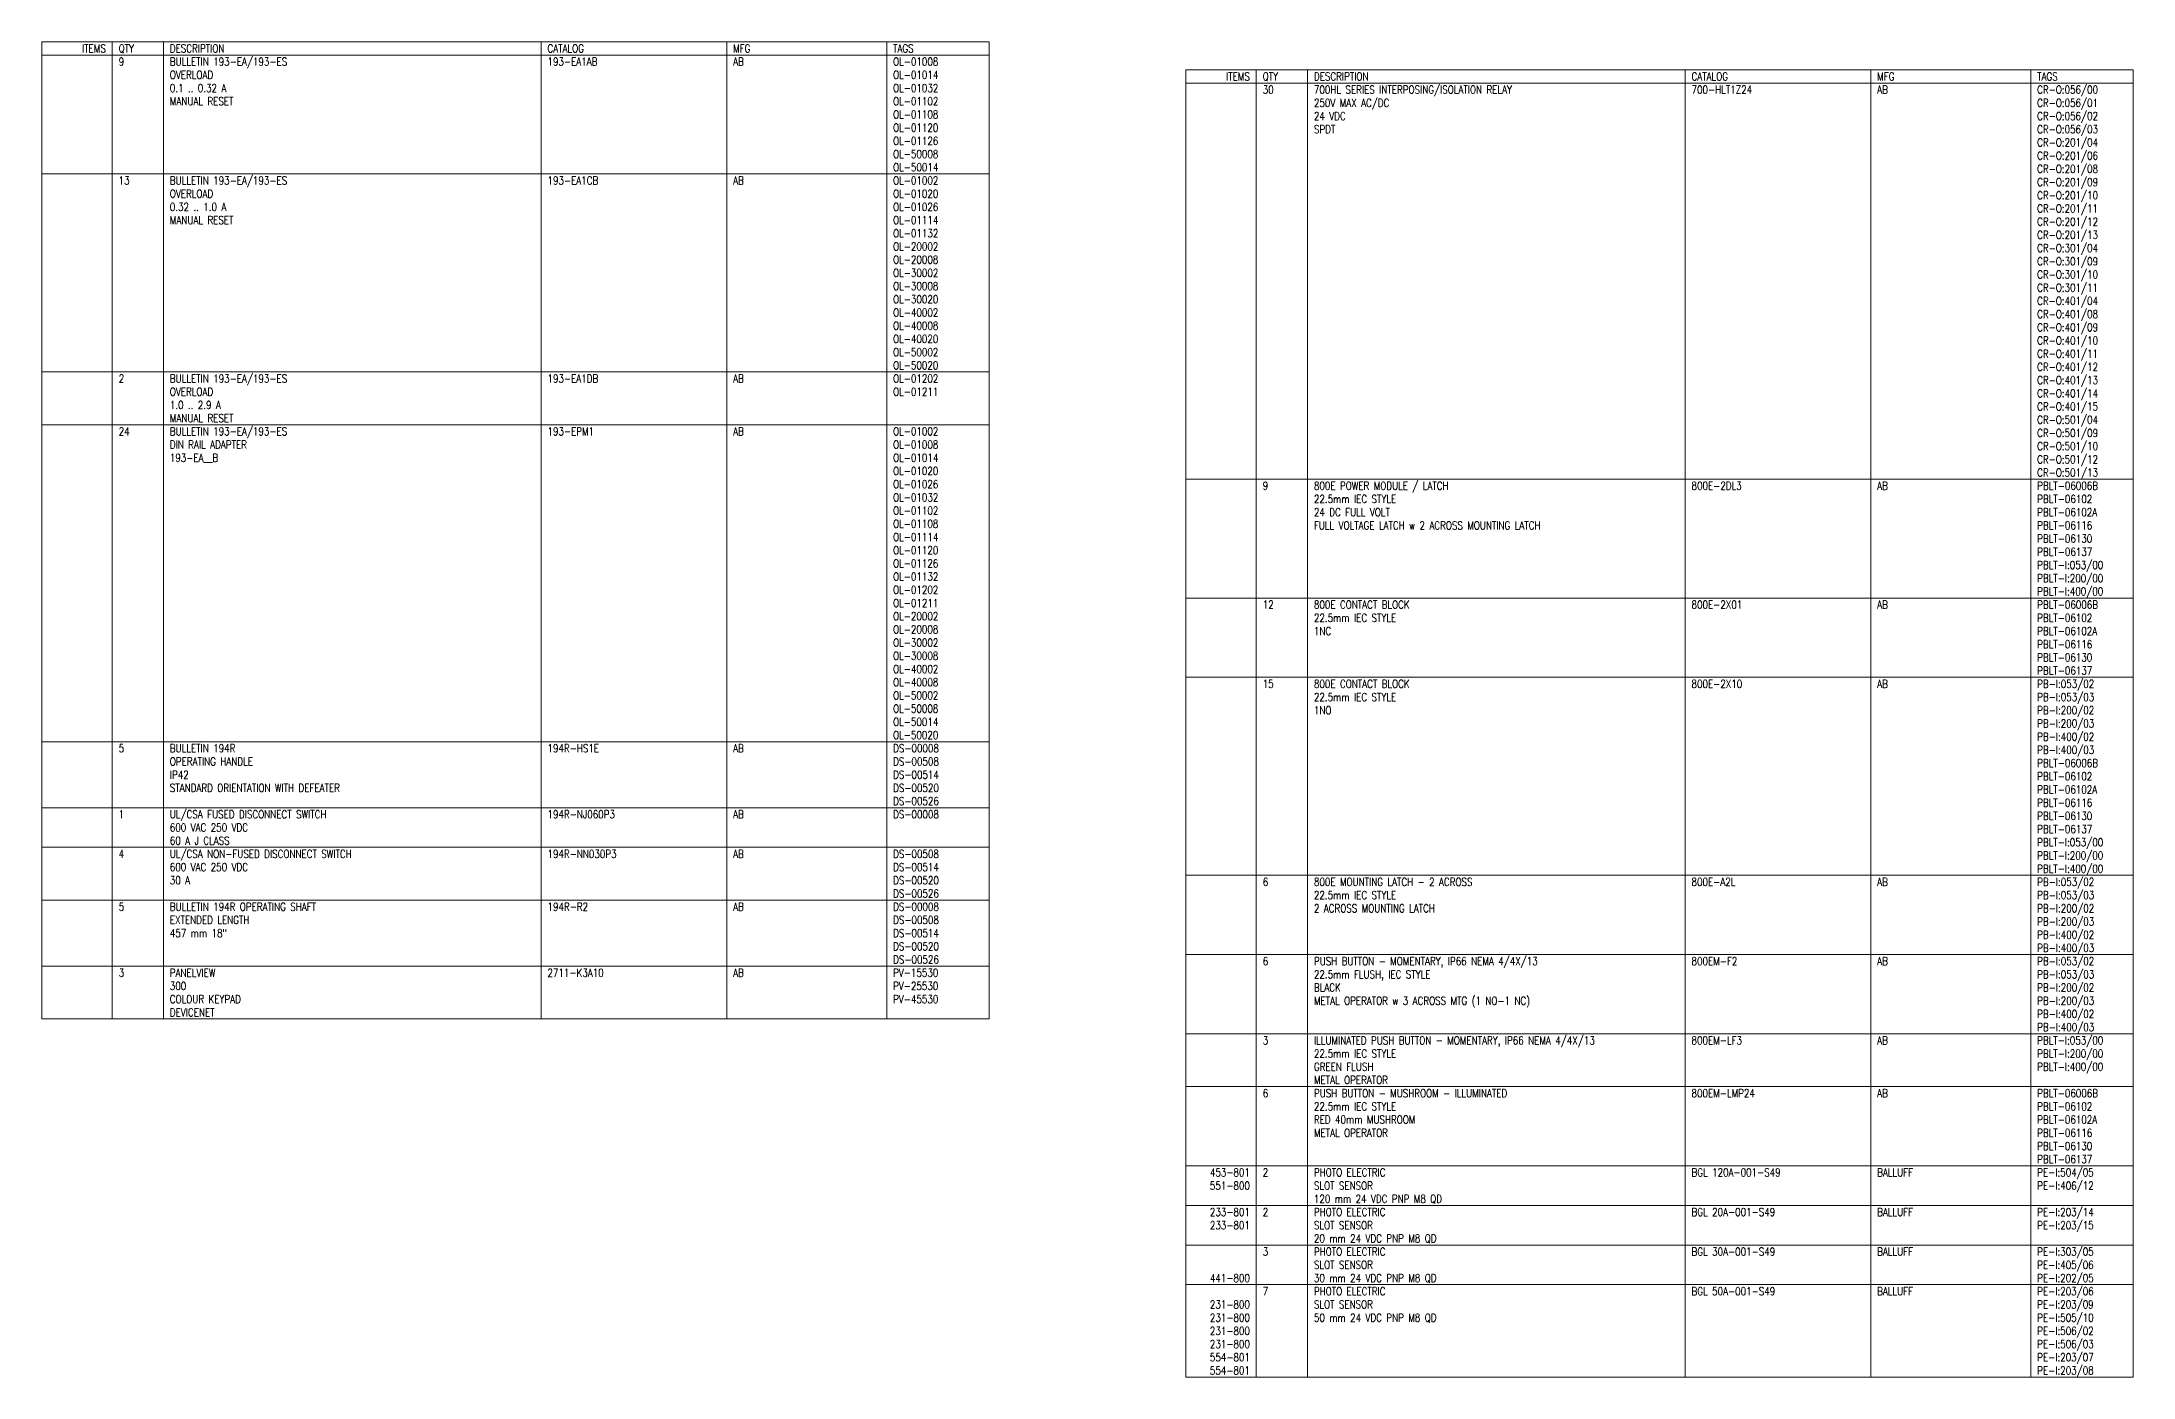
# Model space of a CAD drawing. Header units: inches. Extents: x 0 to 85.5, y -26.4 to 23.
# Drawn here: x 52.77 to 85.45, y 1 to 21.85 of the extents above; entities that cross this region are included whole.
import ezdxf
from ezdxf.enums import TextEntityAlignment as Align

# ---------------------------------------------------------------- set-up
doc = ezdxf.new("R2010")
doc.units = ezdxf.units.IN
doc.header["$MEASUREMENT"] = 0
doc.layers.get('0').update_dxf_attribs({"lineweight": 5})
doc.layers.add('MISC', color=2, linetype='Continuous', lineweight=5)
doc.styles.get("Standard").update_dxf_attribs({"font": 'romans.shx'})

msp = doc.modelspace()

# ---------------------------------------------------------------- linework, layer by layer
for p, q in [((52.775, 21.853125), (52.775, 6.590625)), ((52.775, 21.853125), (67.575, 21.853125)), ((52.775, 21.646875), (67.575, 21.646875)), ((53.875, 21.853125), (53.875, 6.590625)), ((54.675, 21.853125), (54.675, 6.590625)), ((60.575, 21.853125), (60.575, 6.590625)), ((63.475, 21.853125), (63.475, 6.590625)), ((65.975, 21.853125), (65.975, 6.590625)), ((67.575, 21.853125), (67.575, 6.590625)), ((70.65, 21.415625), (70.65, 0.996875)), ((70.65, 21.415625), (85.45, 21.415625)), ((71.75, 21.415625), (71.75, 0.996875)), ((72.55, 21.415625), (72.55, 0.996875)), ((78.45, 21.415625), (78.45, 0.996875)), ((81.35, 21.415625), (81.35, 0.996875)), ((83.85, 21.415625), (83.85, 0.996875)), ((85.45, 21.415625), (85.45, 0.996875)), ((70.65, 21.209375), (85.45, 21.209375)), ((52.775, 19.790625), (67.575, 19.790625)), ((52.775, 16.696875), (67.575, 16.696875)), ((52.775, 15.871875), (67.575, 15.871875)), ((70.65, 15.021875), (85.45, 15.021875)), ((70.65, 13.165625), (85.45, 13.165625)), ((70.65, 11.928125), (85.45, 11.928125)), ((52.775, 10.921875), (67.575, 10.921875)), ((52.775, 9.890625), (67.575, 9.890625)), ((52.775, 9.271875), (67.575, 9.271875)), ((70.65, 8.834375), (85.45, 8.834375)), ((52.775, 8.446875), (67.575, 8.446875)), ((70.65, 7.596875), (85.45, 7.596875)), ((52.775, 7.415625), (67.575, 7.415625)), ((52.775, 6.590625), (67.575, 6.590625)), ((70.65, 6.359375), (85.45, 6.359375)), ((70.65, 5.534375), (85.45, 5.534375)), ((70.65, 4.296875), (85.45, 4.296875)), ((70.65, 3.678125), (85.45, 3.678125)), ((70.65, 3.059375), (85.45, 3.059375)), ((70.65, 2.440625), (85.45, 2.440625)), ((70.65, 0.996875), (85.45, 0.996875))]:
    msp.add_line(p, q)

# ---------------------------------------------------------------- texts
at = {"layer": 'MISC', "width": 0.8}
for s, p in [('ITEMS', (53.775, 21.6875)), ('ITEMS', (71.65, 21.25)), ('453-801', (71.65, 4.13125)), ('551-800', (71.65, 3.925)), ('233-801', (71.65, 3.5125)), ('233-801', (71.65, 3.30625)), ('441-800', (71.65, 2.48125)), ('231-800', (71.65, 2.06875)), ('231-800', (71.65, 1.8625)), ('231-800', (71.65, 1.65625)), ('231-800', (71.65, 1.45)), ('554-801', (71.65, 1.24375)), ('554-801', (71.65, 1.0375))]:
    msp.add_text(s, height=0.125, dxfattribs=at).set_placement(p, align=Align.RIGHT)
for s, p in [('QTY', (53.975, 21.6875)), ('9', (53.975, 21.48125)), ('DESCRIPTION', (54.775, 21.6875)), ('BULLETIN 193-EA/193-ES', (54.775, 21.48125)), ('CATALOG', (60.675, 21.6875)), ('193-EA1AB', (60.675, 21.48125)), ('AB', (63.575, 21.48125)), ('MFG', (63.575, 21.6875)), ('TAGS', (66.075, 21.6875)), ('OL-01008', (66.075, 21.48125)), ('OVERLOAD', (54.775, 21.275)), ('OL-01014', (66.075, 21.275)), ('QTY', (71.85, 21.25)), ('DESCRIPTION', (72.65, 21.25)), ('CATALOG', (78.55, 21.25)), ('MFG', (81.45, 21.25)), ('TAGS', (83.95, 21.25)), ('0.1 .. 0.32 A', (54.775, 21.06875)), ('MANUAL RESET', (54.775, 20.8625)), ('OL-01032', (66.075, 21.06875)), ('OL-01102', (66.075, 20.8625)), ('30', (71.85, 21.04375)), ('700HL SERIES INTERPOSING/ISOLATION RELAY', (72.65, 21.04375)), ('250V MAX AC/DC', (72.65, 20.8375)), ('700-HLT1Z24', (78.55, 21.04375)), ('AB', (81.45, 21.04375)), ('CR-O:056/00', (83.95, 21.04375)), ('CR-O:056/01', (83.95, 20.8375)), ('OL-01108', (66.075, 20.65625)), ('24 VDC', (72.65, 20.63125)), ('CR-O:056/02', (83.95, 20.63125)), ('OL-01120', (66.075, 20.45)), ('OL-01126', (66.075, 20.24375)), ('SPDT', (72.65, 20.425)), ('CR-O:056/03', (83.95, 20.425)), ('CR-O:201/04', (83.95, 20.21875)), ('OL-50008', (66.075, 20.0375)), ('OL-50014', (66.075, 19.83125)), ('CR-O:201/06', (83.95, 20.0125)), ('CR-O:201/08', (83.95, 19.80625)), ('13', (53.975, 19.625)), ('BULLETIN 193-EA/193-ES', (54.775, 19.625)), ('193-EA1CB', (60.675, 19.625)), ('AB', (63.575, 19.625)), ('OL-01002', (66.075, 19.625)), ('CR-O:201/09', (83.95, 19.6)), ('OVERLOAD', (54.775, 19.41875)), ('0.32 .. 1.0 A', (54.775, 19.2125)), ('OL-01020', (66.075, 19.41875)), ('OL-01026', (66.075, 19.2125)), ('CR-O:201/10', (83.95, 19.39375)), ('CR-O:201/11', (83.95, 19.1875)), ('MANUAL RESET', (54.775, 19.00625)), ('OL-01114', (66.075, 19.00625)), ('CR-O:201/12', (83.95, 18.98125)), ('OL-01132', (66.075, 18.8)), ('OL-20002', (66.075, 18.59375)), ('CR-O:201/13', (83.95, 18.775)), ('CR-O:301/04', (83.95, 18.56875)), ('OL-20008', (66.075, 18.3875)), ('OL-30002', (66.075, 18.18125)), ('CR-O:301/09', (83.95, 18.3625)), ('CR-O:301/10', (83.95, 18.15625)), ('OL-30008', (66.075, 17.975)), ('CR-O:301/11', (83.95, 17.95)), ('OL-30020', (66.075, 17.76875)), ('OL-40002', (66.075, 17.5625)), ('CR-O:401/04', (83.95, 17.74375)), ('CR-O:401/08', (83.95, 17.5375)), ('OL-40008', (66.075, 17.35625)), ('CR-O:401/09', (83.95, 17.33125)), ('OL-40020', (66.075, 17.15)), ('OL-50002', (66.075, 16.94375)), ('CR-O:401/10', (83.95, 17.125)), ('CR-O:401/11', (83.95, 16.91875)), ('BULLETIN 193-EA/193-ES', (54.775, 16.53125)), ('OL-50020', (66.075, 16.7375)), ('CR-O:401/12', (83.95, 16.7125)), ('2', (53.975, 16.53125)), ('OVERLOAD', (54.775, 16.325)), ('193-EA1DB', (60.675, 16.53125)), ('AB', (63.575, 16.53125)), ('OL-01202', (66.075, 16.53125)), ('OL-01211', (66.075, 16.325)), ('CR-O:401/13', (83.95, 16.50625)), ('CR-O:401/14', (83.95, 16.3)), ('MANUAL RESET', (54.775, 15.9125)), ('1.0 .. 2.9 A', (54.775, 16.11875)), ('CR-O:401/15', (83.95, 16.09375)), ('CR-O:501/04', (83.95, 15.8875)), ('24', (53.975, 15.70625)), ('BULLETIN 193-EA/193-ES', (54.775, 15.70625)), ('193-EPM1', (60.675, 15.70625)), ('AB', (63.575, 15.70625)), ('OL-01002', (66.075, 15.70625)), ('CR-O:501/09', (83.95, 15.68125)), ('DIN RAIL ADAPTER', (54.775, 15.5)), ('193-EA__B', (54.775, 15.29375)), ('OL-01008', (66.075, 15.5)), ('OL-01014', (66.075, 15.29375)), ('CR-O:501/10', (83.95, 15.475)), ('CR-O:501/12', (83.95, 15.26875)), ('OL-01020', (66.075, 15.0875)), ('CR-O:501/13', (83.95, 15.0625)), ('OL-01026', (66.075, 14.88125)), ('OL-01032', (66.075, 14.675)), ('9', (71.85, 14.85625)), ('800E POWER MODULE / LATCH', (72.65, 14.85625)), ('22.5mm IEC STYLE', (72.65, 14.65)), ('800E-2DL3', (78.55, 14.85625)), ('AB', (81.45, 14.85625)), ('PBLT-06006B', (83.95, 14.85625)), ('PBLT-06102', (83.95, 14.65)), ('OL-01102', (66.075, 14.46875)), ('OL-01108', (66.075, 14.2625)), ('24 DC FULL VOLT', (72.65, 14.44375)), ('PBLT-06102A', (83.95, 14.44375)), ('OL-01114', (66.075, 14.05625)), ('FULL VOLTAGE LATCH w 2 ACROSS MOUNTING LATCH', (72.65, 14.2375)), ('PBLT-06116', (83.95, 14.2375)), ('PBLT-06130', (83.95, 14.03125)), ('OL-01120', (66.075, 13.85)), ('OL-01126', (66.075, 13.64375)), ('PBLT-06137', (83.95, 13.825)), ('PBLT-I:053/00', (83.95, 13.61875)), ('OL-01132', (66.075, 13.4375)), ('PBLT-I:200/00', (83.95, 13.4125)), ('OL-01202', (66.075, 13.23125)), ('OL-01211', (66.075, 13.025)), ('12', (71.85, 13)), ('800E CONTACT BLOCK', (72.65, 13)), ('800E-2X01', (78.55, 13)), ('AB', (81.45, 13)), ('PBLT-I:400/00', (83.95, 13.20625)), ('PBLT-06006B', (83.95, 13)), ('OL-20002', (66.075, 12.81875)), ('22.5mm IEC STYLE', (72.65, 12.79375)), ('PBLT-06102', (83.95, 12.79375)), ('OL-20008', (66.075, 12.6125)), ('OL-30002', (66.075, 12.40625)), ('1NC', (72.65, 12.5875)), ('PBLT-06102A', (83.95, 12.5875)), ('PBLT-06116', (83.95, 12.38125)), ('OL-30008', (66.075, 12.2)), ('OL-40002', (66.075, 11.99375)), ('PBLT-06130', (83.95, 12.175)), ('PBLT-06137', (83.95, 11.96875)), ('OL-40008', (66.075, 11.7875)), ('15', (71.85, 11.7625)), ('800E CONTACT BLOCK', (72.65, 11.7625)), ('800E-2X10', (78.55, 11.7625)), ('AB', (81.45, 11.7625)), ('PB-I:053/02', (83.95, 11.7625)), ('OL-50002', (66.075, 11.58125)), ('OL-50008', (66.075, 11.375)), ('22.5mm IEC STYLE', (72.65, 11.55625)), ('1NO', (72.65, 11.35)), ('PB-I:053/03', (83.95, 11.55625)), ('PB-I:200/02', (83.95, 11.35)), ('OL-50014', (66.075, 11.16875)), ('PB-I:200/03', (83.95, 11.14375)), ('5', (53.975, 10.75625)), ('BULLETIN 194R', (54.775, 10.75625)), ('194R-HS1E', (60.675, 10.75625)), ('AB', (63.575, 10.75625)), ('OL-50020', (66.075, 10.9625)), ('DS-00008', (66.075, 10.75625)), ('PB-I:400/02', (83.95, 10.9375)), ('PB-I:400/03', (83.95, 10.73125)), ('OPERATING HANDLE', (54.775, 10.55)), ('IP42', (54.775, 10.34375)), ('DS-00508', (66.075, 10.55)), ('DS-00514', (66.075, 10.34375)), ('PBLT-06006B', (83.95, 10.525)), ('STANDARD ORIENTATION WITH DEFEATER', (54.775, 10.1375)), ('DS-00520', (66.075, 10.1375)), ('PBLT-06102', (83.95, 10.31875)), ('PBLT-06102A', (83.95, 10.1125)), ('1', (53.975, 9.725)), ('UL/CSA FUSED DISCONNECT SWITCH', (54.775, 9.725)), ('194R-NJ060P3', (60.675, 9.725)), ('AB', (63.575, 9.725)), ('DS-00526', (66.075, 9.93125)), ('DS-00008', (66.075, 9.725)), ('PBLT-06116', (83.95, 9.90625)), ('PBLT-06130', (83.95, 9.7)), ('600 VAC 250 VDC', (54.775, 9.51875)), ('PBLT-06137', (83.95, 9.49375)), ('4', (53.975, 9.10625)), ('60 A J CLASS', (54.775, 9.3125)), ('UL/CSA NON-FUSED DISCONNECT SWITCH', (54.775, 9.10625)), ('194R-NN030P3', (60.675, 9.10625)), ('AB', (63.575, 9.10625)), ('DS-00508', (66.075, 9.10625)), ('PBLT-I:053/00', (83.95, 9.2875)), ('PBLT-I:200/00', (83.95, 9.08125)), ('600 VAC 250 VDC', (54.775, 8.9)), ('DS-00514', (66.075, 8.9)), ('PBLT-I:400/00', (83.95, 8.875)), ('30 A', (54.775, 8.69375)), ('DS-00520', (66.075, 8.69375)), ('DS-00526', (66.075, 8.4875)), ('6', (71.85, 8.66875)), ('800E MOUNTING LATCH - 2 ACROSS', (72.65, 8.66875)), ('22.5mm IEC STYLE', (72.65, 8.4625)), ('800E-A2L', (78.55, 8.66875)), ('AB', (81.45, 8.66875)), ('PB-I:053/02', (83.95, 8.66875)), ('PB-I:053/03', (83.95, 8.4625)), ('5', (53.975, 8.28125)), ('BULLETIN 194R OPERATING SHAFT', (54.775, 8.28125)), ('EXTENDED LENGTH', (54.775, 8.075)), ('194R-R2', (60.675, 8.28125)), ('AB', (63.575, 8.28125)), ('DS-00008', (66.075, 8.28125)), ('DS-00508', (66.075, 8.075)), ('2 ACROSS MOUNTING LATCH', (72.65, 8.25625)), ('PB-I:200/02', (83.95, 8.25625)), ('PB-I:200/03', (83.95, 8.05)), ('457 mm 18"', (54.775, 7.86875)), ('DS-00514', (66.075, 7.86875)), ('PB-I:400/02', (83.95, 7.84375)), ('DS-00520', (66.075, 7.6625)), ('DS-00526', (66.075, 7.45625)), ('6', (71.85, 7.43125)), ('PUSH BUTTON - MOMENTARY, IP66 NEMA 4/4X/13', (72.65, 7.43125)), ('800EM-F2', (78.55, 7.43125)), ('AB', (81.45, 7.43125)), ('PB-I:400/03', (83.95, 7.6375)), ('PB-I:053/02', (83.95, 7.43125)), ('3', (53.975, 7.25)), ('PANELVIEW', (54.775, 7.25)), ('2711-K3A10', (60.675, 7.25)), ('AB', (63.575, 7.25)), ('PV-15530', (66.075, 7.25)), ('22.5mm FLUSH, IEC STYLE', (72.65, 7.225)), ('PB-I:053/03', (83.95, 7.225)), ('300', (54.775, 7.04375)), ('COLOUR KEYPAD', (54.775, 6.8375)), ('PV-25530', (66.075, 7.04375)), ('PV-45530', (66.075, 6.8375)), ('BLACK', (72.65, 7.01875)), ('METAL OPERATOR w 3 ACROSS MTG (1 NO-1 NC)', (72.65, 6.8125)), ('PB-I:200/02', (83.95, 7.01875)), ('PB-I:200/03', (83.95, 6.8125)), ('DEVICENET', (54.775, 6.63125)), ('PB-I:400/02', (83.95, 6.60625)), ('PB-I:400/03', (83.95, 6.4)), ('3', (71.85, 6.19375)), ('ILLUMINATED PUSH BUTTON - MOMENTARY, IP66 NEMA 4/4X/13', (72.65, 6.19375)), ('800EM-LF3', (78.55, 6.19375)), ('AB', (81.45, 6.19375)), ('PBLT-I:053/00', (83.95, 6.19375)), ('22.5mm IEC STYLE', (72.65, 5.9875)), ('GREEN FLUSH', (72.65, 5.78125)), ('PBLT-I:200/00', (83.95, 5.9875)), ('PBLT-I:400/00', (83.95, 5.78125)), ('METAL OPERATOR', (72.65, 5.575)), ('6', (71.85, 5.36875)), ('22.5mm IEC STYLE', (72.65, 5.1625)), ('PUSH BUTTON - MUSHROOM - ILLUMINATED', (72.65, 5.36875)), ('800EM-LMP24', (78.55, 5.36875)), ('AB', (81.45, 5.36875)), ('PBLT-06006B', (83.95, 5.36875)), ('PBLT-06102', (83.95, 5.1625)), ('RED 40mm MUSHROOM', (72.65, 4.95625)), ('PBLT-06102A', (83.95, 4.95625)), ('METAL OPERATOR', (72.65, 4.75)), ('PBLT-06116', (83.95, 4.75)), ('PBLT-06130', (83.95, 4.54375)), ('2', (71.85, 4.13125)), ('PHOTO ELECTRIC', (72.65, 4.13125)), ('BGL 120A-001-S49', (78.55, 4.13125)), ('BALLUFF', (81.45, 4.13125)), ('PBLT-06137', (83.95, 4.3375)), ('PE-I:504/05', (83.95, 4.13125)), ('SLOT SENSOR', (72.65, 3.925)), ('PE-I:406/12', (83.95, 3.925)), ('2', (71.85, 3.5125)), ('PHOTO ELECTRIC', (72.65, 3.5125)), ('120 mm 24 VDC PNP M8 QD', (72.65, 3.71875)), ('BGL 20A-001-S49', (78.55, 3.5125)), ('BALLUFF', (81.45, 3.5125)), ('PE-I:203/14', (83.95, 3.5125)), ('SLOT SENSOR', (72.65, 3.30625)), ('PE-I:203/15', (83.95, 3.30625)), ('3', (71.85, 2.89375)), ('20 mm 24 VDC PNP M8 QD', (72.65, 3.1)), ('PHOTO ELECTRIC', (72.65, 2.89375)), ('BGL 30A-001-S49', (78.55, 2.89375)), ('BALLUFF', (81.45, 2.89375)), ('PE-I:303/05', (83.95, 2.89375)), ('SLOT SENSOR', (72.65, 2.6875)), ('PE-I:405/06', (83.95, 2.6875)), ('PE-I:202/05', (83.95, 2.48125)), ('7', (71.85, 2.275)), ('30 mm 24 VDC PNP M8 QD', (72.65, 2.48125)), ('PHOTO ELECTRIC', (72.65, 2.275)), ('BGL 50A-001-S49', (78.55, 2.275)), ('BALLUFF', (81.45, 2.275)), ('PE-I:203/06', (83.95, 2.275)), ('SLOT SENSOR', (72.65, 2.06875)), ('50 mm 24 VDC PNP M8 QD', (72.65, 1.8625)), ('PE-I:203/09', (83.95, 2.06875)), ('PE-I:505/10', (83.95, 1.8625)), ('PE-I:506/02', (83.95, 1.65625)), ('PE-I:506/03', (83.95, 1.45)), ('PE-I:203/07', (83.95, 1.24375)), ('PE-I:203/08', (83.95, 1.0375))]:
    msp.add_text(s, height=0.125, dxfattribs=at).set_placement(p)

doc.saveas('drawing.dxf')
